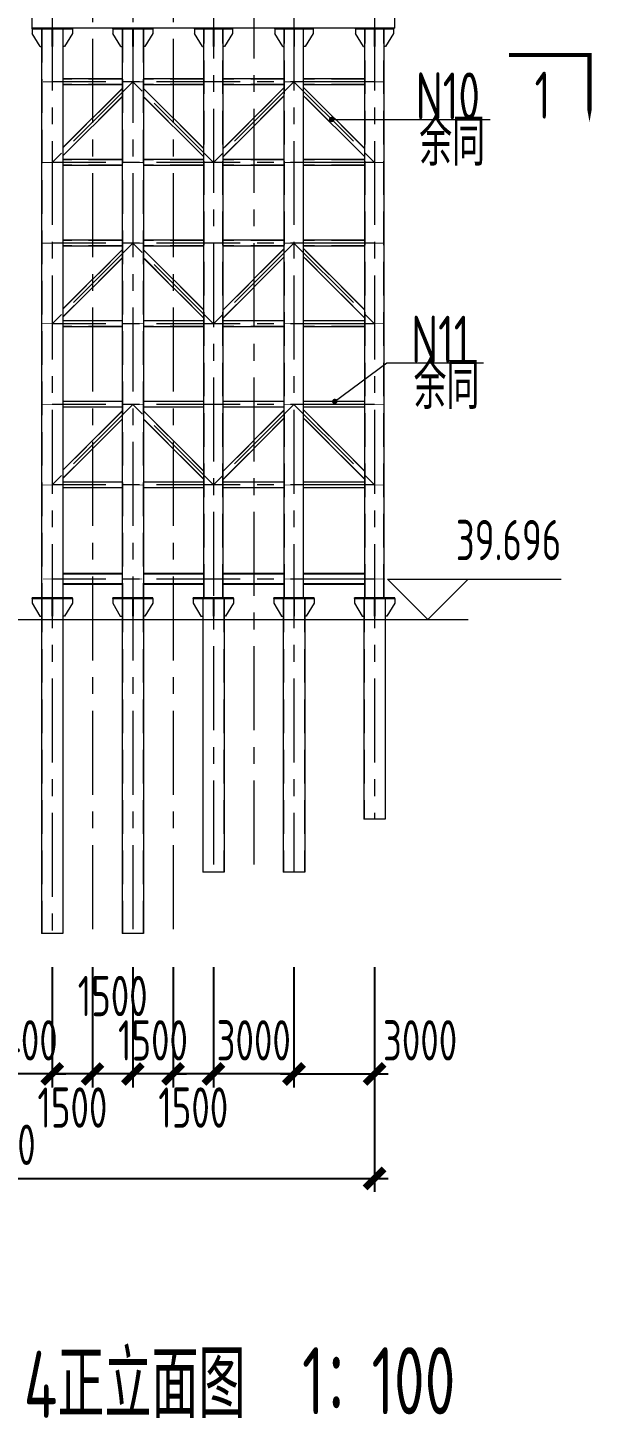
# Model space of a CAD drawing. Extents: x -2876908 to 633791, y -1383861 to 872234.
# Drawn here: x -740336 to -719249, y -1290019 to -1238281 of the extents above; entities that cross this region are included whole.
import ezdxf
from ezdxf.enums import TextEntityAlignment as Align

# ---------------------------------------------------------------- set-up
doc = ezdxf.new("R2010")
doc.units = 0
doc.header["$LTSCALE"] = 5
doc.header["$MEASUREMENT"] = 0
for name, pattern in [('CENTER', [2, 1.25, -0.25, 0.25, -0.25]), ('DASH', [0.35, 0.25, -0.1]), ('DASHED', [0.75, 0.5, -0.25])]:
    doc.linetypes.add(name, pattern=pattern)
doc.layers.get('0').update_dxf_attribs({"linetype": 'CONTINUOUS', "lineweight": 25})
doc.layers.get('DEFPOINTS').update_dxf_attribs({"color": 35, "linetype": 'CONTINUOUS', "lineweight": 13})
for name, color, linetype, lineweight in [('3中心线', 6, 'CENTER', 18), ('4虚线', 2, 'DASHED', 18), ('5标注', 3, 'CONTINUOUS', 15), ('6文本', 7, 'CONTINUOUS', 15), ('7边界线', 8, 'CONTINUOUS', 15), ('8轮廓线', 4, 'CONTINUOUS', 15), ('DIM', 3, 'CONTINUOUS', 0), ('REIND', 1, 'CONTINUOUS', 0), ('THIN', 7, 'CONTINUOUS', 0)]:
    doc.layers.add(name, color=color, linetype=linetype, lineweight=lineweight)
doc.styles.add('TSSD_Dimension', font='tssdeng.shx', dxfattribs={"width": 0.7, "bigfont": 'hztxt.shx'})
doc.styles.add('TSSD_NORM', font='tssdeng.shx', dxfattribs={"width": 0.7, "bigfont": 'hztxt.shx'})
doc.dimstyles.new('TSSD_100_100', dxfattribs={"dimtxt": 300, "dimasz": 100, "dimexe": 100, "dimexo": 250, "dimgap": 100, "dimtad": 1, "dimdec": 0, "dimzin": 0, "dimdsep": 46, "dimtxsty": 'TSSD_Dimension', "dimblk": 'ARCHTICK', "dimblk1": 'ARCHTICK', "dimblk2": 'ARCHTICK', "dimcen": 0, "dimdle": 100, "dimclrt": 7, "dimadec": 0, "dimazin": 0, "dimtfac": 1, "dimtdec": 0, "dimtix": 1, "dimtmove": 2, "dimatfit": 3, "dimfxl": 1, "dimtolj": 1, "dimtzin": 0, "dimarcsym": 0})

# ---------------------------------------------------------------- blocks, each defined once
blk = doc.blocks.new('_ArchTick')
at = {"color": 0, "linetype": 'ByBlock', "const_width": 0.5}
blk.add_lwpolyline([(-0.71, -0.71), (0.71, 0.71)], dxfattribs=at)
blk = doc.blocks.new('*D1615')
at = {"layer": 'DEFPOINTS', "color": 0, "transparency": 16777216}
for p in [(-756226, -1271982), (-727426, -1271982), (-727426, -1281095)]:
    blk.add_point(p, dxfattribs=at)
at = {"layer": 'DIM', "color": 0, "lineweight": -2, "transparency": 16777216}
for p, q in [((-756226, -1273232), (-756226, -1281595)), ((-727426, -1273232), (-727426, -1281595)), ((-756726, -1281095), (-726926, -1281095))]:
    blk.add_line(p, q, dxfattribs=at)
at = {"layer": 'DIM', "color": 0, "lineweight": -2, "transparency": 16777216, "xscale": 500, "yscale": 500, "zscale": 500, "rotation": 180}
blk.add_blockref('_ArchTick', (-756226, -1281095), dxfattribs=at)
at = {"layer": 'DIM', "color": 0, "lineweight": -2, "transparency": 16777216, "xscale": 500, "yscale": 500, "zscale": 500}
blk.add_blockref('_ArchTick', (-727426, -1281095), dxfattribs=at)
at = {"layer": 'DIM', "color": 7, "transparency": 16777216, "insert": (-741826, -1279845), "char_height": 1500, "attachment_point": 5, "style": 'TSSD_Dimension'}
blk.add_mtext('\\A1;28800', dxfattribs=at)
blk = doc.blocks.new('*D1581')
at = {"layer": 'DEFPOINTS', "color": 0, "transparency": 16777216}
for p in [(-733426, -1271982), (-730426, -1271982), (-733426, -1277209)]:
    blk.add_point(p, dxfattribs=at)
at = {"layer": 'DIM', "color": 0, "lineweight": -2, "transparency": 16777216}
for p, q in [((-733426, -1273232), (-733426, -1277709)), ((-730426, -1273232), (-730426, -1277709)), ((-733426, -1277209), (-733926, -1277209)), ((-730426, -1277209), (-733426, -1277209)), ((-730426, -1277209), (-729926, -1277209))]:
    blk.add_line(p, q, dxfattribs=at)
at = {"layer": 'DIM', "color": 0, "lineweight": -2, "transparency": 16777216, "xscale": 500, "yscale": 500, "zscale": 500}
blk.add_blockref('_ArchTick', (-733426, -1277209), dxfattribs=at)
at = {"layer": 'DIM', "color": 0, "lineweight": -2, "transparency": 16777216, "xscale": 500, "yscale": 500, "zscale": 500, "rotation": 180}
blk.add_blockref('_ArchTick', (-730426, -1277209), dxfattribs=at)
at = {"layer": 'DIM', "color": 7, "transparency": 16777216, "insert": (-731926, -1275959), "char_height": 1500, "attachment_point": 5, "style": 'TSSD_Dimension'}
blk.add_mtext('\\A1;3000', dxfattribs=at)
blk = doc.blocks.new('*D1582')
at = {"layer": 'DEFPOINTS', "color": 0, "transparency": 16777216}
for p in [(-734926, -1271982), (-733426, -1271982), (-734926, -1277209)]:
    blk.add_point(p, dxfattribs=at)
at = {"layer": 'DIM', "color": 0, "lineweight": -2, "transparency": 16777216}
for p, q in [((-734926, -1273232), (-734926, -1277709)), ((-733426, -1273232), (-733426, -1277709)), ((-732926, -1277209), (-735426, -1277209))]:
    blk.add_line(p, q, dxfattribs=at)
at = {"layer": 'DIM', "color": 0, "lineweight": -2, "transparency": 16777216, "xscale": 500, "yscale": 500, "zscale": 500, "rotation": 180}
blk.add_blockref('_ArchTick', (-734926, -1277209), dxfattribs=at)
at = {"layer": 'DIM', "color": 0, "lineweight": -2, "transparency": 16777216, "xscale": 500, "yscale": 500, "zscale": 500}
blk.add_blockref('_ArchTick', (-733426, -1277209), dxfattribs=at)
at = {"layer": 'DIM', "color": 7, "transparency": 16777216, "insert": (-734176, -1278459), "char_height": 1500, "attachment_point": 5, "style": 'TSSD_Dimension'}
blk.add_mtext('\\A1;1500', dxfattribs=at)
blk = doc.blocks.new('*D1583')
at = {"layer": 'DEFPOINTS', "color": 0, "transparency": 16777216}
for p in [(-736426, -1271982), (-734926, -1271982), (-736426, -1277209)]:
    blk.add_point(p, dxfattribs=at)
at = {"layer": 'DIM', "color": 0, "lineweight": -2, "transparency": 16777216}
for p, q in [((-736426, -1273232), (-736426, -1277709)), ((-734926, -1273232), (-734926, -1277709)), ((-736426, -1277209), (-736926, -1277209)), ((-734926, -1277209), (-736426, -1277209)), ((-734926, -1277209), (-734426, -1277209))]:
    blk.add_line(p, q, dxfattribs=at)
at = {"layer": 'DIM', "color": 0, "lineweight": -2, "transparency": 16777216, "xscale": 500, "yscale": 500, "zscale": 500}
blk.add_blockref('_ArchTick', (-736426, -1277209), dxfattribs=at)
at = {"layer": 'DIM', "color": 0, "lineweight": -2, "transparency": 16777216, "xscale": 500, "yscale": 500, "zscale": 500, "rotation": 180}
blk.add_blockref('_ArchTick', (-734926, -1277209), dxfattribs=at)
at = {"layer": 'DIM', "color": 7, "transparency": 16777216, "insert": (-735676, -1275959), "char_height": 1500, "attachment_point": 5, "style": 'TSSD_Dimension'}
blk.add_mtext('\\A1;1500', dxfattribs=at)
blk = doc.blocks.new('*D1584')
at = {"layer": 'DEFPOINTS', "color": 0, "transparency": 16777216}
for p in [(-737926, -1271982), (-736426, -1271982), (-737926, -1277209)]:
    blk.add_point(p, dxfattribs=at)
at = {"layer": 'DIM', "color": 0, "lineweight": -2, "transparency": 16777216}
for p, q in [((-737926, -1273232), (-737926, -1277709)), ((-736426, -1273232), (-736426, -1277709)), ((-735926, -1277209), (-738426, -1277209))]:
    blk.add_line(p, q, dxfattribs=at)
at = {"layer": 'DIM', "color": 0, "lineweight": -2, "transparency": 16777216, "xscale": 500, "yscale": 500, "zscale": 500, "rotation": 180}
blk.add_blockref('_ArchTick', (-737926, -1277209), dxfattribs=at)
at = {"layer": 'DIM', "color": 0, "lineweight": -2, "transparency": 16777216, "xscale": 500, "yscale": 500, "zscale": 500}
blk.add_blockref('_ArchTick', (-736426, -1277209), dxfattribs=at)
at = {"layer": 'DIM', "color": 7, "transparency": 16777216, "insert": (-737176, -1274309), "char_height": 1500, "attachment_point": 5, "style": 'TSSD_Dimension'}
blk.add_mtext('\\A1;1500', dxfattribs=at)
blk = doc.blocks.new('*D1585')
at = {"layer": 'DEFPOINTS', "color": 0, "transparency": 16777216}
for p in [(-741826, -1271982), (-739426, -1271982), (-741826, -1277209)]:
    blk.add_point(p, dxfattribs=at)
at = {"layer": 'DIM', "color": 0, "lineweight": -2, "transparency": 16777216}
for p, q in [((-741826, -1273232), (-741826, -1277709)), ((-739426, -1273232), (-739426, -1277709)), ((-741826, -1277209), (-742326, -1277209)), ((-739426, -1277209), (-741826, -1277209)), ((-739426, -1277209), (-738926, -1277209))]:
    blk.add_line(p, q, dxfattribs=at)
at = {"layer": 'DIM', "color": 0, "lineweight": -2, "transparency": 16777216, "xscale": 500, "yscale": 500, "zscale": 500}
blk.add_blockref('_ArchTick', (-741826, -1277209), dxfattribs=at)
at = {"layer": 'DIM', "color": 0, "lineweight": -2, "transparency": 16777216, "xscale": 500, "yscale": 500, "zscale": 500, "rotation": 180}
blk.add_blockref('_ArchTick', (-739426, -1277209), dxfattribs=at)
at = {"layer": 'DIM', "color": 7, "transparency": 16777216, "insert": (-740626, -1275959), "char_height": 1500, "attachment_point": 5, "style": 'TSSD_Dimension'}
blk.add_mtext('\\A1;2400', dxfattribs=at)
blk = doc.blocks.new('*D1586')
at = {"layer": 'DEFPOINTS', "color": 0, "transparency": 16777216}
for p in [(-730426, -1271982), (-727426, -1271982), (-727426, -1277209)]:
    blk.add_point(p, dxfattribs=at)
at = {"layer": 'DIM', "color": 0, "lineweight": -2, "transparency": 16777216}
for p, q in [((-730426, -1273232), (-730426, -1277709)), ((-727426, -1273232), (-727426, -1277709)), ((-730926, -1277209), (-726926, -1277209))]:
    blk.add_line(p, q, dxfattribs=at)
at = {"layer": 'DIM', "color": 0, "lineweight": -2, "transparency": 16777216, "xscale": 500, "yscale": 500, "zscale": 500, "rotation": 180}
blk.add_blockref('_ArchTick', (-730426, -1277209), dxfattribs=at)
at = {"layer": 'DIM', "color": 0, "lineweight": -2, "transparency": 16777216, "xscale": 500, "yscale": 500, "zscale": 500}
blk.add_blockref('_ArchTick', (-727426, -1277209), dxfattribs=at)
at = {"layer": 'DIM', "color": 7, "transparency": 16777216, "insert": (-725732, -1275959), "char_height": 1500, "attachment_point": 5, "style": 'TSSD_Dimension'}
blk.add_mtext('\\A1;3000', dxfattribs=at)
blk = doc.blocks.new('*D1587')
at = {"layer": 'DEFPOINTS', "color": 0, "transparency": 16777216}
for p in [(-739426, -1271982), (-737926, -1271982), (-739426, -1277209)]:
    blk.add_point(p, dxfattribs=at)
at = {"layer": 'DIM', "color": 0, "lineweight": -2, "transparency": 16777216}
for p, q in [((-739426, -1273232), (-739426, -1277709)), ((-737926, -1273232), (-737926, -1277709)), ((-737426, -1277209), (-739926, -1277209))]:
    blk.add_line(p, q, dxfattribs=at)
at = {"layer": 'DIM', "color": 0, "lineweight": -2, "transparency": 16777216, "xscale": 500, "yscale": 500, "zscale": 500, "rotation": 180}
blk.add_blockref('_ArchTick', (-739426, -1277209), dxfattribs=at)
at = {"layer": 'DIM', "color": 0, "lineweight": -2, "transparency": 16777216, "xscale": 500, "yscale": 500, "zscale": 500}
blk.add_blockref('_ArchTick', (-737926, -1277209), dxfattribs=at)
at = {"layer": 'DIM', "color": 7, "transparency": 16777216, "insert": (-738676, -1278459), "char_height": 1500, "attachment_point": 5, "style": 'TSSD_Dimension'}
blk.add_mtext('\\A1;1500', dxfattribs=at)

msp = doc.modelspace()

# ---------------------------------------------------------------- linework, layer by layer
at = {"layer": '3中心线', "ltscale": 500}
for p, q in [((-737925.841, -1233693.084), (-737925.841, -1271982.089)), ((-736425.841, -1233693.084), (-736425.841, -1271982.089)), ((-734925.841, -1233693.084), (-734925.841, -1271982.089)), ((-733425.841, -1236293.084), (-733425.841, -1269704.037)), ((-731925.841, -1236293.084), (-731925.841, -1269704.037)), ((-739425.841, -1237493.084), (-739425.841, -1271982.089)), ((-730425.841, -1237493.084), (-730425.841, -1269704.037)), ((-727425.841, -1237493.084), (-727425.841, -1267733.422)), ((-727425.841, -1240293.084), (-739425.841, -1240293.084)), ((-736425.841, -1240293.084), (-739425.841, -1243293.084)), ((-727425.841, -1240293.084), (-739425.841, -1240293.084)), ((-736425.841, -1240293.084), (-739425.841, -1243293.084)), ((-733425.841, -1243293.084), (-736425.841, -1240293.084)), ((-733425.841, -1243293.084), (-736425.841, -1240293.084)), ((-730425.841, -1240293.084), (-733425.841, -1243293.084)), ((-730425.841, -1240293.084), (-733425.841, -1243293.084)), ((-730425.841, -1240293.084), (-727425.841, -1243293.084)), ((-730425.841, -1240293.084), (-727425.841, -1243293.084)), ((-727425.841, -1243293.084), (-739425.841, -1243293.084)), ((-727425.841, -1243293.084), (-739425.841, -1243293.084)), ((-727425.841, -1246293.084), (-739425.841, -1246293.084)), ((-736425.841, -1246293.084), (-739425.841, -1249293.084)), ((-727425.841, -1246293.084), (-739425.841, -1246293.084)), ((-736425.841, -1246293.084), (-739425.841, -1249293.084)), ((-733425.841, -1249293.084), (-736425.841, -1246293.084)), ((-733425.841, -1249293.084), (-736425.841, -1246293.084)), ((-730425.841, -1246293.084), (-733425.841, -1249293.084)), ((-730425.841, -1246293.084), (-733425.841, -1249293.084)), ((-730425.841, -1246293.084), (-727425.841, -1249293.084)), ((-730425.841, -1246293.084), (-727425.841, -1249293.084)), ((-727425.841, -1249293.084), (-739425.841, -1249293.084)), ((-727425.841, -1249293.084), (-739425.841, -1249293.084)), ((-727425.841, -1252293.084), (-739425.841, -1252293.084)), ((-736425.841, -1252293.084), (-739425.841, -1255293.084)), ((-727425.841, -1252293.084), (-739425.841, -1252293.084)), ((-736425.841, -1252293.084), (-739425.841, -1255293.084)), ((-733425.841, -1255293.084), (-736425.841, -1252293.084)), ((-733425.841, -1255293.084), (-736425.841, -1252293.084)), ((-730425.841, -1252293.084), (-733425.841, -1255293.084)), ((-730425.841, -1252293.084), (-733425.841, -1255293.084)), ((-730425.841, -1252293.084), (-727425.841, -1255293.084)), ((-730425.841, -1252293.084), (-727425.841, -1255293.084)), ((-727425.841, -1255293.084), (-739425.841, -1255293.084)), ((-727425.841, -1255293.084), (-739425.841, -1255293.084)), ((-727425.841, -1258792.766), (-739425.841, -1258792.766))]:
    msp.add_line(p, q, dxfattribs=at)
at = {"layer": '4虚线', "ltscale": 500}
for p, q in [((-739815.841, -1238323.084), (-739815.841, -1259492.766)), ((-739035.841, -1238323.084), (-739035.841, -1259492.766)), ((-736815.841, -1238323.084), (-736815.841, -1259492.766)), ((-736035.841, -1238323.084), (-736035.841, -1259492.766)), ((-733775.841, -1259492.766), (-733775.841, -1238323.084)), ((-733075.841, -1259492.766), (-733075.841, -1238323.084)), ((-730775.841, -1259492.766), (-730775.841, -1238323.084)), ((-730075.841, -1259492.766), (-730075.841, -1238323.084)), ((-727775.841, -1259492.766), (-727775.841, -1238323.084)), ((-727075.841, -1259492.766), (-727075.841, -1238323.084)), ((-736825.841, -1240189.584), (-739025.841, -1240189.584)), ((-736825.841, -1240396.584), (-739025.841, -1240396.584)), ((-736825.841, -1240546.713), (-739025.841, -1242746.713)), ((-733785.841, -1240189.584), (-736025.841, -1240189.584)), ((-733785.841, -1240396.584), (-736025.841, -1240396.584)), ((-733785.841, -1242786.713), (-736025.841, -1240546.713)), ((-730785.841, -1240189.584), (-733065.841, -1240189.584)), ((-730785.841, -1240396.584), (-733065.841, -1240396.584)), ((-730785.841, -1240506.713), (-733065.841, -1242786.713)), ((-727785.841, -1240189.584), (-730065.841, -1240189.584)), ((-727785.841, -1240396.584), (-730065.841, -1240396.584)), ((-727785.841, -1242786.713), (-730065.841, -1240506.713)), ((-736825.841, -1240839.455), (-739025.841, -1243039.455)), ((-733785.841, -1243079.455), (-736025.841, -1240839.455)), ((-730785.841, -1240799.455), (-733065.841, -1243079.455)), ((-727785.841, -1243079.455), (-730065.841, -1240799.455)), ((-736825.841, -1243189.584), (-739025.841, -1243189.584)), ((-733785.841, -1243189.584), (-736025.841, -1243189.584)), ((-730785.841, -1243189.584), (-733065.841, -1243189.584)), ((-727785.841, -1243189.584), (-730065.841, -1243189.584)), ((-736825.841, -1243396.584), (-739025.841, -1243396.584)), ((-733785.841, -1243396.584), (-736025.841, -1243396.584)), ((-730785.841, -1243396.584), (-733065.841, -1243396.584)), ((-727785.841, -1243396.584), (-730065.841, -1243396.584)), ((-736825.841, -1246189.584), (-739025.841, -1246189.584)), ((-733785.841, -1246189.584), (-736025.841, -1246189.584)), ((-730785.841, -1246189.584), (-733065.841, -1246189.584)), ((-727785.841, -1246189.584), (-730065.841, -1246189.584)), ((-736825.841, -1246396.584), (-739025.841, -1246396.584)), ((-736825.841, -1246546.713), (-739025.841, -1248746.713)), ((-736825.841, -1246839.455), (-739025.841, -1249039.455)), ((-733785.841, -1246396.584), (-736025.841, -1246396.584)), ((-733785.841, -1248786.713), (-736025.841, -1246546.713)), ((-733785.841, -1249079.455), (-736025.841, -1246839.455)), ((-730785.841, -1246396.584), (-733065.841, -1246396.584)), ((-730785.841, -1246506.713), (-733065.841, -1248786.713)), ((-730785.841, -1246799.455), (-733065.841, -1249079.455)), ((-727785.841, -1246396.584), (-730065.841, -1246396.584)), ((-727785.841, -1248786.713), (-730065.841, -1246506.713)), ((-727785.841, -1249079.455), (-730065.841, -1246799.455)), ((-736825.841, -1249189.584), (-739025.841, -1249189.584)), ((-736825.841, -1249396.584), (-739025.841, -1249396.584)), ((-733785.841, -1249189.584), (-736025.841, -1249189.584)), ((-733785.841, -1249396.584), (-736025.841, -1249396.584)), ((-730785.841, -1249189.584), (-733065.841, -1249189.584)), ((-730785.841, -1249396.584), (-733065.841, -1249396.584)), ((-727785.841, -1249189.584), (-730065.841, -1249189.584)), ((-727785.841, -1249396.584), (-730065.841, -1249396.584)), ((-736825.841, -1252189.584), (-739025.841, -1252189.584)), ((-736825.841, -1252396.584), (-739025.841, -1252396.584)), ((-736825.841, -1252546.713), (-739025.841, -1254746.713)), ((-733785.841, -1252189.584), (-736025.841, -1252189.584)), ((-733785.841, -1252396.584), (-736025.841, -1252396.584)), ((-733785.841, -1254786.713), (-736025.841, -1252546.713)), ((-730785.841, -1252189.584), (-733065.841, -1252189.584)), ((-730785.841, -1252396.584), (-733065.841, -1252396.584)), ((-730785.841, -1252506.713), (-733065.841, -1254786.713)), ((-727785.841, -1252189.584), (-730065.841, -1252189.584)), ((-727785.841, -1252396.584), (-730065.841, -1252396.584)), ((-727785.841, -1254786.713), (-730065.841, -1252506.713)), ((-736825.841, -1252839.455), (-739025.841, -1255039.455)), ((-733785.841, -1255079.455), (-736025.841, -1252839.455)), ((-730785.841, -1252799.455), (-733065.841, -1255079.455)), ((-727785.841, -1255079.455), (-730065.841, -1252799.455)), ((-736825.841, -1255189.584), (-739025.841, -1255189.584)), ((-736825.841, -1255396.584), (-739025.841, -1255396.584)), ((-733785.841, -1255189.584), (-736025.841, -1255189.584)), ((-733785.841, -1255396.584), (-736025.841, -1255396.584)), ((-730785.841, -1255189.584), (-733065.841, -1255189.584)), ((-730785.841, -1255396.584), (-733065.841, -1255396.584)), ((-727785.841, -1255189.584), (-730065.841, -1255189.584)), ((-727785.841, -1255396.584), (-730065.841, -1255396.584)), ((-739813.841, -1259522.766), (-739813.841, -1271982.089)), ((-739037.841, -1259522.766), (-739037.841, -1271982.089)), ((-736813.841, -1259522.766), (-736813.841, -1271982.089)), ((-736037.841, -1259522.766), (-736037.841, -1271982.089)), ((-733813.841, -1259522.766), (-733813.841, -1269704.037)), ((-733037.841, -1259522.766), (-733037.841, -1269704.037)), ((-730813.841, -1259522.766), (-730813.841, -1269704.037)), ((-730037.841, -1259522.766), (-730037.841, -1269704.037)), ((-727813.841, -1259522.766), (-727813.841, -1267733.422)), ((-727037.841, -1259522.766), (-727037.841, -1267733.422))]:
    msp.add_line(p, q, dxfattribs=at)
at = {"layer": '5标注'}
for p, q in [((-729025.841, -1241693.084), (-723116.887, -1241693.084)), ((-728925.841, -1252196.084), (-726965.142, -1250745.524)), ((-726965.142, -1250745.524), (-723375.752, -1250745.524))]:
    msp.add_line(p, q, dxfattribs=at)
at = {"layer": '5标注', "flags": 128}
msp.add_lwpolyline([(-722424.464, -1239289.297, 150, 150, 0), (-719424.464, -1239289.297, 150, 150, 0), (-719424.464, -1240789.297, 350, 0, 0), (-719424.464, -1241789.297, 0, 0, 0)], format="xyseb", dxfattribs=at)
at = {"layer": '5标注', "linetype": 'DASH', "ltscale": 100, "const_width": 30, "flags": 128}
for points in [[(-739035.841, -1240293.084), (-739775.841, -1240293.084)], [(-736035.841, -1240293.084), (-736815.841, -1240293.084)], [(-733075.841, -1240293.084), (-733775.841, -1240293.084)], [(-730075.841, -1240293.084), (-730775.841, -1240293.084)], [(-727075.841, -1240293.084), (-727775.841, -1240293.084)], [(-739035.841, -1243293.084), (-739815.841, -1243293.084)], [(-736035.841, -1243293.084), (-736815.841, -1243293.084)], [(-733075.841, -1243293.084), (-733775.841, -1243293.084)], [(-730075.841, -1243293.084), (-730775.841, -1243293.084)], [(-727075.841, -1243293.084), (-727775.841, -1243293.084)], [(-739035.841, -1246293.084), (-739815.841, -1246293.084)], [(-736035.841, -1246293.084), (-736815.841, -1246293.084)], [(-733075.841, -1246293.084), (-733775.841, -1246293.084)], [(-730075.841, -1246293.084), (-730775.841, -1246293.084)], [(-727075.841, -1246293.084), (-727775.841, -1246293.084)], [(-739035.841, -1249293.084), (-739815.841, -1249293.084)], [(-736035.841, -1249293.084), (-736815.841, -1249293.084)], [(-733075.841, -1249293.084), (-733775.841, -1249293.084)], [(-730075.841, -1249293.084), (-730775.841, -1249293.084)], [(-727075.841, -1249293.084), (-727775.841, -1249293.084)], [(-739035.841, -1252293.084), (-739815.841, -1252293.084)], [(-736035.841, -1252293.084), (-736815.841, -1252293.084)], [(-733075.841, -1252293.084), (-733775.841, -1252293.084)], [(-730075.841, -1252293.084), (-730775.841, -1252293.084)], [(-727075.841, -1252293.084), (-727775.841, -1252293.084)], [(-739035.841, -1255293.084), (-739815.841, -1255293.084)], [(-736035.841, -1255293.084), (-736815.841, -1255293.084)], [(-733075.841, -1255293.084), (-733775.841, -1255293.084)], [(-730075.841, -1255293.084), (-730775.841, -1255293.084)], [(-727075.841, -1255293.084), (-727775.841, -1255293.084)], [(-739775.841, -1258792.766), (-739075.841, -1258792.766)], [(-736775.841, -1258792.766), (-736075.841, -1258792.766)], [(-733775.841, -1258792.766), (-733075.841, -1258792.766)], [(-730815.841, -1258792.766), (-730035.841, -1258792.766)], [(-727815.841, -1258792.766), (-727035.841, -1258792.766)]]:
    msp.add_lwpolyline(points, dxfattribs=at)
at = {"layer": '7边界线'}
msp.add_line((-758166.823, -1260293.084), (-725602.953, -1260293.084), dxfattribs=at)
at = {"layer": '8轮廓线'}
for p, q in [((-740175.841, -1238293.084), (-740175.841, -1237493.084)), ((-726675.841, -1238293.084), (-726675.841, -1237493.084)), ((-726675.841, -1238293.084), (-740175.841, -1238293.084)), ((-740175.841, -1238323.084), (-740175.841, -1238293.084)), ((-738715.841, -1238293.084), (-740175.841, -1238293.084)), ((-740175.841, -1238323.084), (-738675.841, -1238323.084)), ((-740175.841, -1238323.084), (-740175.841, -1238493.084)), ((-740175.841, -1238323.084), (-740175.841, -1238493.084)), ((-739875.841, -1238973.084), (-740175.841, -1238493.084)), ((-739825.841, -1238323.084), (-739825.841, -1259492.766)), ((-739435.841, -1238323.084), (-739435.841, -1238973.084)), ((-739415.841, -1238323.084), (-739415.841, -1238973.084)), ((-739025.841, -1238323.084), (-739025.841, -1259492.766)), ((-738675.841, -1238493.084), (-738975.841, -1238973.084)), ((-738675.841, -1238323.084), (-738675.841, -1238293.084)), ((-738675.841, -1238323.084), (-738675.841, -1238493.084)), ((-737175.841, -1238323.084), (-737175.841, -1238293.084)), ((-735715.841, -1238293.084), (-737175.841, -1238293.084)), ((-737175.841, -1238323.084), (-735675.841, -1238323.084)), ((-737175.841, -1238323.084), (-737175.841, -1238493.084)), ((-737175.841, -1238323.084), (-737175.841, -1238493.084)), ((-736875.841, -1238973.084), (-737175.841, -1238493.084)), ((-736825.841, -1238323.084), (-736825.841, -1259492.766)), ((-736435.841, -1238323.084), (-736435.841, -1238973.084)), ((-736415.841, -1238323.084), (-736415.841, -1238973.084)), ((-736025.841, -1238323.084), (-736025.841, -1259492.766)), ((-735675.841, -1238493.084), (-735975.841, -1238973.084)), ((-735675.841, -1238323.084), (-735675.841, -1238293.084)), ((-735675.841, -1238323.084), (-735675.841, -1238493.084)), ((-734135.841, -1238323.084), (-734135.841, -1238293.084)), ((-732715.841, -1238293.084), (-734135.841, -1238293.084)), ((-734135.841, -1238323.084), (-732715.841, -1238323.084)), ((-734135.841, -1238323.084), (-734135.841, -1238493.084)), ((-734135.841, -1238323.084), (-734135.841, -1238493.084)), ((-733835.841, -1238973.084), (-734135.841, -1238493.084)), ((-733785.841, -1259492.766), (-733785.841, -1238323.084)), ((-733435.841, -1238323.084), (-733435.841, -1238973.084)), ((-733415.841, -1238323.084), (-733415.841, -1238973.084)), ((-733065.841, -1259492.766), (-733065.841, -1238323.084)), ((-732715.841, -1238493.084), (-733015.841, -1238973.084)), ((-732715.841, -1238323.084), (-732715.841, -1238293.084)), ((-732715.841, -1238323.084), (-732715.841, -1238493.084)), ((-731135.841, -1238323.084), (-731135.841, -1238293.084)), ((-729715.841, -1238293.084), (-731135.841, -1238293.084)), ((-731135.841, -1238323.084), (-729715.841, -1238323.084)), ((-731135.841, -1238323.084), (-731135.841, -1238493.084)), ((-731135.841, -1238323.084), (-731135.841, -1238493.084)), ((-730835.841, -1238973.084), (-731135.841, -1238493.084)), ((-730785.841, -1259492.766), (-730785.841, -1238323.084)), ((-730435.841, -1238323.084), (-730435.841, -1238973.084)), ((-730415.841, -1238323.084), (-730415.841, -1238973.084)), ((-730065.841, -1259492.766), (-730065.841, -1238323.084)), ((-729715.841, -1238493.084), (-730015.841, -1238973.084)), ((-729715.841, -1238323.084), (-729715.841, -1238293.084)), ((-729715.841, -1238323.084), (-729715.841, -1238493.084)), ((-728135.841, -1238323.084), (-728135.841, -1238293.084)), ((-726715.841, -1238293.084), (-728135.841, -1238293.084)), ((-728135.841, -1238323.084), (-726715.841, -1238323.084)), ((-728135.841, -1238323.084), (-728135.841, -1238493.084)), ((-728135.841, -1238323.084), (-728135.841, -1238493.084)), ((-727835.841, -1238973.084), (-728135.841, -1238493.084)), ((-727785.841, -1259492.766), (-727785.841, -1238323.084)), ((-727435.841, -1238323.084), (-727435.841, -1238973.084)), ((-727415.841, -1238323.084), (-727415.841, -1238973.084)), ((-727065.841, -1259492.766), (-727065.841, -1238323.084)), ((-726715.841, -1238493.084), (-727015.841, -1238973.084)), ((-726715.841, -1238323.084), (-726715.841, -1238293.084)), ((-726715.841, -1238323.084), (-726715.841, -1238493.084)), ((-739875.841, -1238973.084), (-739825.841, -1238973.084)), ((-739435.841, -1238973.084), (-739415.841, -1238973.084)), ((-738975.841, -1238973.084), (-739025.841, -1238973.084)), ((-736875.841, -1238973.084), (-736825.841, -1238973.084)), ((-736435.841, -1238973.084), (-736415.841, -1238973.084)), ((-735975.841, -1238973.084), (-736025.841, -1238973.084)), ((-733835.841, -1238973.084), (-733785.841, -1238973.084)), ((-733435.841, -1238973.084), (-733415.841, -1238973.084)), ((-733015.841, -1238973.084), (-733065.841, -1238973.084)), ((-730835.841, -1238973.084), (-730785.841, -1238973.084)), ((-730435.841, -1238973.084), (-730415.841, -1238973.084)), ((-730015.841, -1238973.084), (-730065.841, -1238973.084)), ((-727835.841, -1238973.084), (-727785.841, -1238973.084)), ((-727435.841, -1238973.084), (-727415.841, -1238973.084)), ((-727015.841, -1238973.084), (-727065.841, -1238973.084)), ((-736825.841, -1240183.584), (-739025.841, -1240183.584)), ((-736825.841, -1240402.584), (-739025.841, -1240402.584)), ((-736825.841, -1240538.228), (-739025.841, -1242738.228)), ((-733785.841, -1240183.584), (-736025.841, -1240183.584)), ((-733785.841, -1240402.584), (-736025.841, -1240402.584)), ((-733785.841, -1242778.228), (-736025.841, -1240538.228)), ((-730785.841, -1240183.584), (-733065.841, -1240183.584)), ((-730785.841, -1240402.584), (-733065.841, -1240402.584)), ((-730785.841, -1240498.228), (-733065.841, -1242778.228)), ((-727785.841, -1240183.584), (-730065.841, -1240183.584)), ((-727785.841, -1240402.584), (-730065.841, -1240402.584)), ((-727785.841, -1242778.228), (-730065.841, -1240498.228)), ((-736825.841, -1240847.941), (-739025.841, -1243047.941)), ((-733785.841, -1243087.941), (-736025.841, -1240847.941)), ((-730785.841, -1240807.941), (-733065.841, -1243087.941)), ((-727785.841, -1243087.941), (-730065.841, -1240807.941)), ((-736825.841, -1243183.584), (-739025.841, -1243183.584)), ((-733785.841, -1243183.584), (-736025.841, -1243183.584)), ((-730785.841, -1243183.584), (-733065.841, -1243183.584)), ((-727785.841, -1243183.584), (-730065.841, -1243183.584)), ((-736825.841, -1243402.584), (-739025.841, -1243402.584)), ((-733785.841, -1243402.584), (-736025.841, -1243402.584)), ((-730785.841, -1243402.584), (-733065.841, -1243402.584)), ((-727785.841, -1243402.584), (-730065.841, -1243402.584)), ((-736825.841, -1246183.584), (-739025.841, -1246183.584)), ((-733785.841, -1246183.584), (-736025.841, -1246183.584)), ((-730785.841, -1246183.584), (-733065.841, -1246183.584)), ((-727785.841, -1246183.584), (-730065.841, -1246183.584)), ((-736825.841, -1246402.584), (-739025.841, -1246402.584)), ((-736825.841, -1246538.228), (-739025.841, -1248738.228)), ((-736825.841, -1246847.941), (-739025.841, -1249047.941)), ((-733785.841, -1246402.584), (-736025.841, -1246402.584)), ((-733785.841, -1248778.228), (-736025.841, -1246538.228)), ((-733785.841, -1249087.941), (-736025.841, -1246847.941)), ((-730785.841, -1246402.584), (-733065.841, -1246402.584)), ((-730785.841, -1246498.228), (-733065.841, -1248778.228)), ((-730785.841, -1246807.941), (-733065.841, -1249087.941)), ((-727785.841, -1246402.584), (-730065.841, -1246402.584)), ((-727785.841, -1248778.228), (-730065.841, -1246498.228)), ((-727785.841, -1249087.941), (-730065.841, -1246807.941)), ((-736825.841, -1249183.584), (-739025.841, -1249183.584)), ((-736825.841, -1249402.584), (-739025.841, -1249402.584)), ((-733785.841, -1249183.584), (-736025.841, -1249183.584)), ((-733785.841, -1249402.584), (-736025.841, -1249402.584)), ((-730785.841, -1249183.584), (-733065.841, -1249183.584)), ((-730785.841, -1249402.584), (-733065.841, -1249402.584)), ((-727785.841, -1249183.584), (-730065.841, -1249183.584)), ((-727785.841, -1249402.584), (-730065.841, -1249402.584)), ((-736825.841, -1252183.584), (-739025.841, -1252183.584)), ((-736825.841, -1252402.584), (-739025.841, -1252402.584)), ((-736825.841, -1252538.228), (-739025.841, -1254738.228)), ((-733785.841, -1252183.584), (-736025.841, -1252183.584)), ((-733785.841, -1252402.584), (-736025.841, -1252402.584)), ((-733785.841, -1254778.228), (-736025.841, -1252538.228)), ((-730785.841, -1252183.584), (-733065.841, -1252183.584)), ((-730785.841, -1252402.584), (-733065.841, -1252402.584)), ((-730785.841, -1252498.228), (-733065.841, -1254778.228)), ((-727785.841, -1252183.584), (-730065.841, -1252183.584)), ((-727785.841, -1252402.584), (-730065.841, -1252402.584)), ((-727785.841, -1254778.228), (-730065.841, -1252498.228)), ((-736825.841, -1252847.941), (-739025.841, -1255047.941)), ((-733785.841, -1255087.941), (-736025.841, -1252847.941)), ((-730785.841, -1252807.941), (-733065.841, -1255087.941)), ((-727785.841, -1255087.941), (-730065.841, -1252807.941)), ((-736825.841, -1255183.584), (-739025.841, -1255183.584)), ((-736825.841, -1255402.584), (-739025.841, -1255402.584)), ((-733785.841, -1255183.584), (-736025.841, -1255183.584)), ((-733785.841, -1255402.584), (-736025.841, -1255402.584)), ((-730785.841, -1255183.584), (-733065.841, -1255183.584)), ((-730785.841, -1255402.584), (-733065.841, -1255402.584)), ((-727785.841, -1255183.584), (-730065.841, -1255183.584)), ((-727785.841, -1255402.584), (-730065.841, -1255402.584)), ((-736825.841, -1258592.766), (-739025.841, -1258592.766)), ((-736825.841, -1258613.766), (-739025.841, -1258613.766)), ((-733785.841, -1258592.766), (-736025.841, -1258592.766)), ((-733785.841, -1258613.766), (-736025.841, -1258613.766)), ((-730785.841, -1258592.766), (-733065.841, -1258592.766)), ((-730785.841, -1258613.766), (-733065.841, -1258613.766)), ((-727785.841, -1258592.766), (-730065.841, -1258592.766)), ((-727785.841, -1258613.766), (-730065.841, -1258613.766)), ((-736825.841, -1258971.766), (-739025.841, -1258971.766)), ((-736825.841, -1258992.766), (-739025.841, -1258992.766)), ((-733785.841, -1258971.766), (-736025.841, -1258971.766)), ((-733785.841, -1258992.766), (-736025.841, -1258992.766)), ((-730785.841, -1258971.766), (-733065.841, -1258971.766)), ((-730785.841, -1258992.766), (-733065.841, -1258992.766)), ((-727785.841, -1258971.766), (-730065.841, -1258971.766)), ((-727785.841, -1258992.766), (-730065.841, -1258992.766)), ((-740175.841, -1259522.766), (-740175.841, -1259492.766)), ((-738675.841, -1259492.766), (-740175.841, -1259492.766)), ((-740175.841, -1259522.766), (-738675.841, -1259522.766)), ((-740175.841, -1259522.766), (-740175.841, -1259692.766)), ((-740175.841, -1259692.766), (-739891.546, -1260172.766)), ((-739025.841, -1259492.766), (-739825.841, -1259492.766)), ((-739825.841, -1259522.766), (-739825.841, -1271982.089)), ((-739435.841, -1259522.766), (-739435.841, -1260172.766)), ((-739415.841, -1259522.766), (-739415.841, -1260172.766)), ((-739025.841, -1259522.766), (-739025.841, -1271982.089)), ((-738675.841, -1259692.766), (-738975.841, -1260172.766)), ((-738675.841, -1259522.766), (-738675.841, -1259492.766)), ((-738675.841, -1259522.766), (-738675.841, -1259692.766)), ((-737175.841, -1259522.766), (-737175.841, -1259492.766)), ((-735675.841, -1259492.766), (-737175.841, -1259492.766)), ((-737175.841, -1259522.766), (-735675.841, -1259522.766)), ((-737175.841, -1259522.766), (-737175.841, -1259692.766)), ((-737175.841, -1259692.766), (-736891.546, -1260172.766)), ((-736025.841, -1259492.766), (-736825.841, -1259492.766)), ((-736825.841, -1259522.766), (-736825.841, -1271982.089)), ((-736435.841, -1259522.766), (-736435.841, -1260172.766)), ((-736415.841, -1259522.766), (-736415.841, -1260172.766)), ((-736025.841, -1259522.766), (-736025.841, -1271982.089)), ((-735675.841, -1259692.766), (-735975.841, -1260172.766)), ((-735675.841, -1259522.766), (-735675.841, -1259492.766)), ((-735675.841, -1259522.766), (-735675.841, -1259692.766)), ((-734175.841, -1259522.766), (-734175.841, -1259492.766)), ((-732675.841, -1259492.766), (-734175.841, -1259492.766)), ((-734175.841, -1259522.766), (-732675.841, -1259522.766)), ((-734175.841, -1259522.766), (-734175.841, -1259692.766)), ((-734175.841, -1259692.766), (-733891.546, -1260172.766)), ((-733025.841, -1259492.766), (-733825.841, -1259492.766)), ((-733825.841, -1259522.766), (-733825.841, -1269704.037)), ((-733435.841, -1259522.766), (-733435.841, -1260172.766)), ((-733415.841, -1259522.766), (-733415.841, -1260172.766)), ((-733025.841, -1259522.766), (-733025.841, -1269704.037)), ((-732675.841, -1259692.766), (-732975.841, -1260172.766)), ((-732675.841, -1259522.766), (-732675.841, -1259492.766)), ((-732675.841, -1259522.766), (-732675.841, -1259692.766)), ((-731175.841, -1259522.766), (-731175.841, -1259492.766)), ((-729675.841, -1259492.766), (-731175.841, -1259492.766)), ((-731175.841, -1259522.766), (-729675.841, -1259522.766)), ((-731175.841, -1259522.766), (-731175.841, -1259692.766)), ((-731175.841, -1259692.766), (-730891.546, -1260172.766)), ((-730025.841, -1259492.766), (-730825.841, -1259492.766)), ((-730825.841, -1259522.766), (-730825.841, -1269704.037)), ((-730435.841, -1259522.766), (-730435.841, -1260172.766)), ((-730415.841, -1259522.766), (-730415.841, -1260172.766)), ((-730025.841, -1259522.766), (-730025.841, -1269704.037)), ((-729675.841, -1259692.766), (-729975.841, -1260172.766)), ((-729675.841, -1259522.766), (-729675.841, -1259492.766)), ((-729675.841, -1259522.766), (-729675.841, -1259692.766)), ((-728175.841, -1259522.766), (-728175.841, -1259492.766)), ((-726675.841, -1259492.766), (-728175.841, -1259492.766)), ((-728175.841, -1259522.766), (-726675.841, -1259522.766)), ((-728175.841, -1259522.766), (-728175.841, -1259692.766)), ((-728175.841, -1259692.766), (-727891.546, -1260172.766)), ((-727025.841, -1259492.766), (-727825.841, -1259492.766)), ((-727825.841, -1259522.766), (-727825.841, -1267733.422)), ((-727435.841, -1259522.766), (-727435.841, -1260172.766)), ((-727415.841, -1259522.766), (-727415.841, -1260172.766)), ((-727025.841, -1259522.766), (-727025.841, -1267733.422)), ((-726675.841, -1259692.766), (-726975.841, -1260172.766)), ((-726675.841, -1259522.766), (-726675.841, -1259492.766)), ((-726675.841, -1259522.766), (-726675.841, -1259692.766)), ((-739891.546, -1260172.766), (-739825.841, -1260172.766)), ((-739435.841, -1260172.766), (-739415.841, -1260172.766)), ((-738975.841, -1260172.766), (-739025.841, -1260172.766)), ((-736891.546, -1260172.766), (-736825.841, -1260172.766)), ((-736435.841, -1260172.766), (-736415.841, -1260172.766)), ((-735975.841, -1260172.766), (-736025.841, -1260172.766)), ((-733891.546, -1260172.766), (-733825.841, -1260172.766)), ((-733435.841, -1260172.766), (-733415.841, -1260172.766)), ((-732975.841, -1260172.766), (-733025.841, -1260172.766)), ((-730891.546, -1260172.766), (-730825.841, -1260172.766)), ((-730435.841, -1260172.766), (-730415.841, -1260172.766)), ((-729975.841, -1260172.766), (-730025.841, -1260172.766)), ((-727891.546, -1260172.766), (-727825.841, -1260172.766)), ((-727435.841, -1260172.766), (-727415.841, -1260172.766)), ((-726975.841, -1260172.766), (-727025.841, -1260172.766)), ((-727025.841, -1267733.422), (-727825.841, -1267733.422)), ((-733025.841, -1269704.037), (-733825.841, -1269704.037)), ((-730025.841, -1269704.037), (-730825.841, -1269704.037)), ((-739025.841, -1271982.089), (-739825.841, -1271982.089)), ((-736025.841, -1271982.089), (-736825.841, -1271982.089))]:
    msp.add_line(p, q, dxfattribs=at)
at = {"layer": 'REIND', "const_width": 100}
for points in [[(-729075.841, -1241693.084, 1), (-728975.841, -1241693.084, 1)], [(-728958.945, -1252183.584, 1), (-728858.945, -1252183.584, 1)]]:
    msp.add_lwpolyline(points, format="xyb", close=True, dxfattribs=at)
at = {"layer": 'THIN'}
for p, q in [((-725441.183, -1260293.084), (-726941.183, -1258793.084)), ((-726941.183, -1258793.084), (-723941.183, -1258793.084)), ((-725441.183, -1260293.084), (-723941.183, -1258793.084)), ((-723941.183, -1258793.084), (-720474.837, -1258793.084)), ((-726270.773, -1260293.084), (-723941.183, -1260293.084))]:
    msp.add_line(p, q, dxfattribs=at)

# ---------------------------------------------------------------- texts
at = {"layer": '5标注', "color": 7, "char_height": 1750, "attachment_point": 7, "style": 'TSSD_NORM'}
for s, insert in [('N10', (-725893.272, -1241693.084)), ('余同', (-725764.893, -1243416.131)), ('N11', (-726062.616, -1250745.524)), ('余同', (-725974.467, -1252468.571))]:
    msp.add_mtext(s, dxfattribs=dict(at, insert=insert))
at = {"layer": '6文本', "style": 'TSSD_NORM', "width": 0.7}
msp.add_text('1', height=1750, dxfattribs=at).set_placement((-721174.464, -1240789.297), align=Align.MIDDLE_CENTER)
for s, p in [('临时墩L12、L14正立面图 ', (-741936.714, -1288626.603)), ('1：100', (-727270.934, -1288626.603))]:
    msp.add_text(s, height=2500, dxfattribs=at).set_placement(p, align=Align.MIDDLE)
at = {"layer": 'DIM', "color": 7, "style": 'TSSD_Dimension', "width": 0.7}
msp.add_text('39.696', height=1500, dxfattribs=at).set_placement((-720474.837, -1258543.084), align=Align.BOTTOM_RIGHT)

# ---------------------------------------------------------------- dimensions: what is measured, and where the dimension line sits
at = {"layer": 'DIM'}
dim = msp.add_linear_dim(base=(-727425.841, -1281095.18), p1=(-756225.835, -1271982.089), p2=(-727425.841, -1271982.089), dimstyle='TSSD_100_100', override={"dimtxt": 1500, "dimasz": 500, "dimexe": 500, "dimexo": 1250, "dimgap": 500, "dimdle": 500}, dxfattribs=at)
dim.commit()
dim.dimension.update_dxf_attribs({"geometry": '*D1615', "text_midpoint": (-741825.838, -1279845.18)})
for base, p1, p2, picture, middle in [((-741825.838, -1277208.822), (-739425.841, -1271982.089), (-741825.838, -1271982.089), '*D1585', (-740625.84, -1275958.822)), ((-736425.841, -1277208.822), (-734925.841, -1271982.089), (-736425.841, -1271982.089), '*D1583', (-735675.841, -1275958.822)), ((-733425.841, -1277208.822), (-730425.841, -1271982.089), (-733425.841, -1271982.089), '*D1581', (-731925.841, -1275958.822))]:
    dim = msp.add_linear_dim(base=base, p1=p1, p2=p2, angle=180, dimstyle='TSSD_100_100', override={"dimtxt": 1500, "dimasz": 500, "dimexe": 500, "dimexo": 1250, "dimgap": 500, "dimdle": 500}, dxfattribs=at)
    dim.commit()
    dim.dimension.update_dxf_attribs({"geometry": picture, "text_midpoint": middle})
for base, p1, p2, picture, middle in [((-739425.841, -1277208.822), (-737925.841, -1271982.089), (-739425.841, -1271982.089), '*D1587', (-738675.841, -1278458.822)), ((-737925.841, -1277208.822), (-736425.841, -1271982.089), (-737925.841, -1271982.089), '*D1584', (-737175.841, -1274308.822)), ((-734925.841, -1277208.822), (-733425.841, -1271982.089), (-734925.841, -1271982.089), '*D1582', (-734175.841, -1278458.822)), ((-727425.841, -1277208.822), (-730425.841, -1271982.089), (-727425.841, -1271982.089), '*D1586', (-725731.611, -1275958.822))]:
    dim = msp.add_linear_dim(base=base, p1=p1, p2=p2, angle=180, dimstyle='TSSD_100_100', override={"dimtxt": 1500, "dimasz": 500, "dimexe": 500, "dimexo": 1250, "dimgap": 500, "dimdle": 500}, dxfattribs=at)
    dim.commit()
    dim.dimension.update_dxf_attribs({"geometry": picture, "text_midpoint": middle, "dimtype": 160})

doc.saveas('drawing.dxf')
